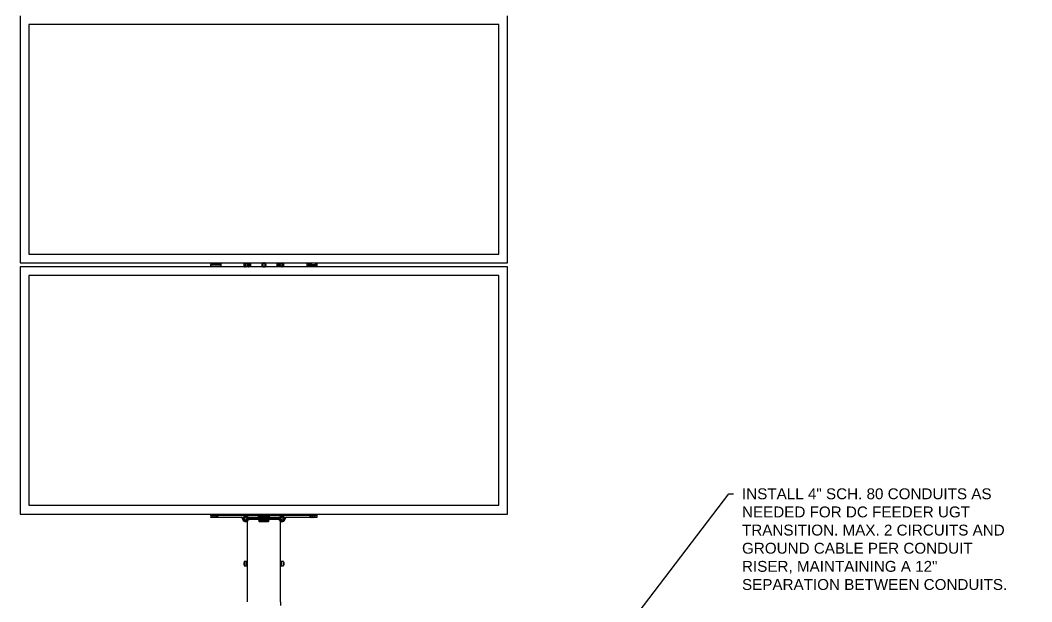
# Model space of a CAD drawing. Header units: inches. Extents: x -1851 to 6314, y -1304 to 4687.
# Drawn here: x -1370.6 to -1184.8, y 654.7 to 761.6 of the extents above; entities that cross this region are included whole.
import ezdxf
from ezdxf import colors
from ezdxf.entities.mleader import LeaderData, LeaderLine
from ezdxf.math import Vec2, Vec3

# ---------------------------------------------------------------- set-up
doc = ezdxf.new("R2010")
doc.units = ezdxf.units.IN
doc.header["$MEASUREMENT"] = 0
doc.layers.add('E-ARRY-TABL', color=9, linetype='Continuous')
doc.layers.add('G-ANNO-TEXT', color=1, linetype='Continuous')
doc.styles.add('NEI-A', font='arial.ttf')

msp = doc.modelspace()

# ---------------------------------------------------------------- linework, layer by layer
at = {"layer": 'E-ARRY-TABL'}
for p, q in [((-1370.63001, 762.40332), (-1370.63001, 716.99253)), ((-1281.09018, 716.99253), (-1281.09018, 762.40332)), ((-1369.02781, 760.80112), (-1369.02781, 718.59472)), ((-1282.69238, 760.80112), (-1369.02781, 760.80112)), ((-1282.69238, 718.59472), (-1282.69238, 760.80112)), ((-1369.02781, 718.59472), (-1282.69238, 718.59472)), ((-1370.63001, 716.99253), (-1281.09018, 716.99253)), ((-1370.63001, 716.26009), (-1370.63001, 670.8493)), ((-1281.09018, 716.26009), (-1370.63001, 716.26009)), ((-1335.58771, 716.9129), (-1335.00166, 716.99253)), ((-1335.00094, 716.26009), (-1335.58771, 716.33972)), ((-1329.39852, 716.98455), (-1329.38976, 716.99253)), ((-1329.02384, 716.99253), (-1328.89526, 716.91791)), ((-1328.88596, 716.99253), (-1328.85999, 716.97869)), ((-1328.73045, 716.26807), (-1328.73921, 716.26009)), ((-1322.98737, 716.98675), (-1322.98098, 716.99253)), ((-1322.83424, 716.26009), (-1322.86252, 716.27529)), ((-1322.69619, 716.25885), (-1322.82685, 716.33583)), ((-1322.32405, 716.26587), (-1322.33043, 716.26009)), ((-1316.13248, 716.33972), (-1316.71926, 716.26009)), ((-1316.71853, 716.99253), (-1316.13248, 716.9129)), ((-1281.09018, 670.8493), (-1281.09018, 716.26009)), ((-1369.02781, 714.6579), (-1369.02781, 672.4515)), ((-1282.69238, 714.6579), (-1369.02781, 714.6579)), ((-1282.69238, 672.4515), (-1282.69238, 714.6579)), ((-1369.02781, 672.4515), (-1282.69238, 672.4515)), ((-1370.63001, 670.8493), (-1281.09018, 670.8493)), ((-1335.58771, 670.64331), (-1335.58771, 670.8493)), ((-1335.58771, 670.64331), (-1328.20574, 670.64331)), ((-1335.58771, 670.55175), (-1335.58771, 670.64331)), ((-1335.58771, 670.55175), (-1335.58771, 670.27709)), ((-1335.58771, 670.55175), (-1335.15848, 670.55175)), ((-1335.58771, 670.27709), (-1335.15848, 670.27709)), ((-1335.58771, 670.23131), (-1335.58771, 670.27709)), ((-1335.12988, 670.23131), (-1335.58771, 670.23131)), ((-1335.15848, 670.27709), (-1335.15848, 670.55175)), ((-1335.15848, 670.55175), (-1334.87251, 670.55175)), ((-1335.15848, 670.27709), (-1334.87251, 670.27709)), ((-1334.90111, 670.23131), (-1335.12988, 670.23131)), ((-1334.53458, 670.23131), (-1334.90111, 670.23131)), ((-1334.87251, 670.55175), (-1334.87251, 670.27709)), ((-1334.87251, 670.55175), (-1334.50598, 670.55175)), ((-1334.87251, 670.27709), (-1334.50598, 670.27709)), ((-1334.363, 670.23131), (-1334.53458, 670.23131)), ((-1334.50598, 670.27709), (-1334.50598, 670.55175)), ((-1334.50598, 670.55175), (-1334.363, 670.55175)), ((-1334.50598, 670.27709), (-1334.363, 670.27709)), ((-1334.363, 670.55175), (-1334.363, 670.27709)), ((-1326.77173, 670.55175), (-1334.363, 670.55175)), ((-1334.363, 670.27709), (-1334.363, 670.23131)), ((-1334.363, 670.27709), (-1330.03654, 670.27709)), ((-1330.03654, 670.23131), (-1334.363, 670.23131)), ((-1332.13639, 670.8493), (-1328.20574, 670.64331)), ((-1330.03654, 670.27709), (-1330.03654, 670.23131)), ((-1329.71637, 669.96982), (-1329.76211, 669.96794)), ((-1328.90427, 670.8493), (-1328.90427, 670.67991)), ((-1328.90427, 669.51567), (-1328.90427, 662.17959)), ((-1328.7621, 669.72291), (-1328.72302, 669.69908)), ((-1328.73703, 670.28853), (-1326.90071, 670.28853)), ((-1328.73703, 670.14554), (-1328.73703, 670.28853)), ((-1328.73703, 669.75838), (-1328.73703, 669.83642)), ((-1328.73703, 669.75838), (-1328.70153, 669.72948)), ((-1328.6051, 670.18983), (-1328.6051, 669.86358)), ((-1328.51489, 669.87654), (-1326.65169, 669.87654)), ((-1326.62531, 669.83076), (-1328.4885, 669.83076)), ((-1328.46974, 670.1512), (-1326.65169, 670.1512)), ((-1328.20574, 670.64331), (-1326.46477, 670.55207)), ((-1326.90071, 670.28853), (-1326.77654, 670.27271)), ((-1326.90071, 670.28853), (-1326.90071, 670.15175)), ((-1324.94348, 670.27137), (-1326.77671, 670.27137)), ((-1326.77564, 669.69343), (-1326.77564, 669.56755)), ((-1324.94456, 669.69343), (-1326.77564, 669.69343)), ((-1326.77564, 669.56755), (-1324.94456, 669.56755)), ((-1326.65169, 670.1512), (-1326.65169, 669.87654)), ((-1326.65169, 670.1512), (-1325.0685, 670.1512)), ((-1326.65169, 669.87654), (-1325.0685, 669.87654)), ((-1325.08189, 669.43022), (-1326.63831, 669.43022)), ((-1325.09489, 669.83076), (-1326.62531, 669.83076)), ((-1326.45879, 670.55175), (-1325.2614, 670.55175)), ((-1325.25542, 670.55207), (-1323.51445, 670.64331)), ((-1323.23169, 669.83076), (-1325.09489, 669.83076)), ((-1325.0685, 670.1512), (-1325.0685, 669.87654)), ((-1325.0685, 670.1512), (-1323.25046, 670.1512)), ((-1325.0685, 669.87654), (-1323.20531, 669.87654)), ((-1317.3572, 670.55175), (-1324.94846, 670.55175)), ((-1324.94456, 669.56755), (-1324.94456, 669.69343)), ((-1324.94365, 670.27271), (-1324.81949, 670.28853)), ((-1324.81949, 670.28853), (-1322.98316, 670.28853)), ((-1324.81949, 670.15175), (-1324.81949, 670.28853)), ((-1323.51445, 670.64331), (-1319.5838, 670.8493)), ((-1323.51445, 670.64331), (-1316.13248, 670.64331)), ((-1323.1151, 669.86358), (-1323.1151, 670.18983)), ((-1322.98316, 669.75838), (-1323.01867, 669.72948)), ((-1322.95809, 669.72291), (-1322.99718, 669.69908)), ((-1322.98316, 670.28853), (-1322.98316, 670.14554)), ((-1322.98316, 669.83642), (-1322.98316, 669.75838)), ((-1322.85951, 669.80341), (-1322.85863, 669.84546)), ((-1322.83647, 669.78946), (-1322.85951, 669.80341)), ((-1322.85195, 670.1657), (-1322.85139, 670.19263)), ((-1322.85139, 670.19263), (-1322.81593, 670.21213)), ((-1322.81593, 670.67991), (-1322.81593, 670.8493)), ((-1322.81593, 662.17959), (-1322.81593, 669.51567)), ((-1322.5265, 669.60176), (-1322.56248, 669.62355)), ((-1322.55348, 670.35644), (-1322.51025, 670.3802)), ((-1322.48327, 669.62553), (-1322.5265, 669.60176)), ((-1322.51025, 670.3802), (-1322.47427, 670.35842)), ((-1322.18536, 669.78934), (-1322.22222, 669.76907)), ((-1322.20028, 670.19251), (-1322.17724, 670.17856)), ((-1322.1848, 669.81627), (-1322.18536, 669.78934)), ((-1322.17724, 670.17856), (-1322.17812, 670.1365)), ((-1322.00382, 669.96982), (-1321.95808, 669.96794)), ((-1321.68365, 670.27709), (-1317.3572, 670.27709)), ((-1321.68365, 670.27709), (-1321.68365, 670.23131)), ((-1317.3572, 670.23131), (-1321.68365, 670.23131)), ((-1317.3572, 670.27709), (-1317.3572, 670.55175)), ((-1317.3572, 670.55175), (-1317.21421, 670.55175)), ((-1317.3572, 670.27709), (-1317.21421, 670.27709)), ((-1317.3572, 670.27709), (-1317.3572, 670.23131)), ((-1317.18562, 670.23131), (-1317.3572, 670.23131)), ((-1317.21421, 670.55175), (-1317.21421, 670.27709)), ((-1317.21421, 670.55175), (-1316.84768, 670.55175)), ((-1317.21421, 670.27709), (-1316.84768, 670.27709)), ((-1316.81908, 670.23131), (-1317.18562, 670.23131)), ((-1316.84768, 670.27709), (-1316.84768, 670.55175)), ((-1316.84768, 670.55175), (-1316.56171, 670.55175)), ((-1316.84768, 670.27709), (-1316.56171, 670.27709)), ((-1316.59031, 670.23131), (-1316.81908, 670.23131)), ((-1316.13248, 670.23131), (-1316.59031, 670.23131)), ((-1316.56171, 670.55175), (-1316.56171, 670.27709)), ((-1316.56171, 670.55175), (-1316.13248, 670.55175)), ((-1316.56171, 670.27709), (-1316.13248, 670.27709)), ((-1316.13248, 670.64331), (-1316.13248, 670.8493)), ((-1316.13248, 670.64331), (-1316.13248, 670.55175)), ((-1316.13248, 670.55175), (-1316.13248, 670.27709)), ((-1316.13248, 670.27709), (-1316.13248, 670.23131)), ((-1329.45657, 661.9475), (-1329.56689, 661.9475)), ((-1329.56689, 661.9475), (-1329.56689, 661.66)), ((-1329.45657, 662.11072), (-1329.45657, 662.09041)), ((-1329.45657, 662.09041), (-1329.45657, 661.34941)), ((-1329.09324, 662.12888), (-1329.4384, 662.12888)), ((-1329.4384, 662.12888), (-1329.4384, 662.10761)), ((-1329.4384, 662.10761), (-1329.4384, 661.33125)), ((-1328.92629, 662.19459), (-1329.09324, 662.12888)), ((-1329.09324, 662.12888), (-1329.09324, 662.10761)), ((-1329.09324, 662.10761), (-1329.09324, 661.33125)), ((-1328.92629, 662.19459), (-1328.92629, 662.16981)), ((-1328.92629, 662.16981), (-1328.92629, 661.26554)), ((-1328.90427, 662.17959), (-1328.90427, 662.15561)), ((-1328.90427, 662.15561), (-1328.90427, 661.28054)), ((-1322.81593, 661.39246), (-1322.81593, 662.17959)), ((-1322.62695, 662.12888), (-1322.7939, 662.19459)), ((-1322.7939, 661.3812), (-1322.7939, 662.19459)), ((-1322.28179, 662.12888), (-1322.62695, 662.12888)), ((-1322.62695, 661.43054), (-1322.62695, 662.12888)), ((-1322.28179, 661.43054), (-1322.28179, 662.12888)), ((-1322.26363, 661.44419), (-1322.26363, 662.11072)), ((-1322.1533, 661.9475), (-1322.26363, 661.9475)), ((-1322.1533, 661.87363), (-1322.1533, 661.9475)), ((-1322.1533, 661.51263), (-1322.1533, 661.87363)), ((-1329.56689, 661.66), (-1329.56689, 661.51263)), ((-1329.56689, 661.51263), (-1329.45657, 661.51263)), ((-1329.4384, 661.33125), (-1329.09324, 661.33125)), ((-1329.09324, 661.33125), (-1328.92629, 661.26554)), ((-1328.90427, 661.28054), (-1328.90427, 654.72389)), ((-1322.81593, 661.28054), (-1322.81593, 661.39246)), ((-1322.81593, 654.72389), (-1322.81593, 661.28054)), ((-1322.7939, 661.26554), (-1322.7939, 661.3812)), ((-1322.7939, 661.26554), (-1322.62695, 661.33125)), ((-1322.62695, 661.33125), (-1322.62695, 661.43054)), ((-1322.62695, 661.33125), (-1322.28179, 661.33125)), ((-1322.28179, 661.33125), (-1322.28179, 661.43054)), ((-1322.26363, 661.51263), (-1322.1533, 661.51263)), ((-1322.26363, 661.34941), (-1322.26363, 661.44419))]:
    msp.add_line(p, q, dxfattribs=at)
for points in [[(-1335.15848, 670.27709), (-1335.15793, 670.26816), (-1335.1563, 670.25957), (-1335.15366, 670.25166), (-1335.15011, 670.24472), (-1335.14577, 670.23903), (-1335.14083, 670.2348), (-1335.13546, 670.23219), (-1335.12988, 670.23131)], [(-1334.87251, 670.27709), (-1334.87306, 670.26816), (-1334.87469, 670.25957), (-1334.87733, 670.25166), (-1334.88089, 670.24472), (-1334.88522, 670.23903), (-1334.89017, 670.2348), (-1334.89553, 670.23219), (-1334.90111, 670.23131)], [(-1334.50598, 670.27709), (-1334.50653, 670.26816), (-1334.50816, 670.25957), (-1334.5108, 670.25166), (-1334.51436, 670.24472), (-1334.51869, 670.23903), (-1334.52363, 670.2348), (-1334.529, 670.23219), (-1334.53458, 670.23131)], [(-1328.6051, 669.86358), (-1328.6026, 669.85401), (-1328.59899, 669.84488), (-1328.59443, 669.83663), (-1328.58914, 669.82965), (-1328.58336, 669.82424), (-1328.57736, 669.82068), (-1328.57142, 669.81913), (-1328.56582, 669.81966)], [(-1328.51489, 669.87654), (-1328.51438, 669.86761), (-1328.51288, 669.85902), (-1328.51044, 669.85111), (-1328.50716, 669.84417), (-1328.50316, 669.83848), (-1328.4986, 669.83425), (-1328.49365, 669.83164), (-1328.4885, 669.83076)], [(-1326.65169, 669.87654), (-1326.65119, 669.86761), (-1326.64968, 669.85902), (-1326.64725, 669.85111), (-1326.64396, 669.84417), (-1326.63997, 669.83848), (-1326.6354, 669.83425), (-1326.63045, 669.83164), (-1326.62531, 669.83076)], [(-1325.0685, 669.87654), (-1325.06901, 669.86761), (-1325.07051, 669.85902), (-1325.07295, 669.85111), (-1325.07623, 669.84417), (-1325.08023, 669.83848), (-1325.08479, 669.83425), (-1325.08974, 669.83164), (-1325.09489, 669.83076)], [(-1323.20531, 669.87654), (-1323.20581, 669.86761), (-1323.20731, 669.85902), (-1323.20975, 669.85111), (-1323.21303, 669.84417), (-1323.21703, 669.83848), (-1323.22159, 669.83425), (-1323.22654, 669.83164), (-1323.23169, 669.83076)], [(-1323.1151, 669.86358), (-1323.11759, 669.85401), (-1323.1212, 669.84488), (-1323.12576, 669.83663), (-1323.13105, 669.82965), (-1323.13684, 669.82424), (-1323.14284, 669.82068), (-1323.14877, 669.81913), (-1323.15437, 669.81966)], [(-1317.21421, 670.27709), (-1317.21366, 670.26816), (-1317.21204, 670.25957), (-1317.20939, 670.25166), (-1317.20584, 670.24472), (-1317.2015, 670.23903), (-1317.19656, 670.2348), (-1317.1912, 670.23219), (-1317.18562, 670.23131)], [(-1316.84768, 670.27709), (-1316.84713, 670.26816), (-1316.8455, 670.25957), (-1316.84286, 670.25166), (-1316.8393, 670.24472), (-1316.83497, 670.23903), (-1316.83003, 670.2348), (-1316.82466, 670.23219), (-1316.81908, 670.23131)], [(-1316.56171, 670.27709), (-1316.56226, 670.26816), (-1316.56389, 670.25957), (-1316.56653, 670.25166), (-1316.57009, 670.24472), (-1316.57442, 670.23903), (-1316.57936, 670.2348), (-1316.58473, 670.23219), (-1316.59031, 670.23131)]]:
    msp.add_lwpolyline(points, dxfattribs=at)
for centre, radius in [((-1329.06449, 716.62631), 0.24051), ((-1329.06449, 716.62631), 0.22889), ((-1322.65571, 716.62631), 0.24051), ((-1322.65571, 716.62631), 0.22889), ((-1329.20182, 669.99098), 0.22889), ((-1322.51837, 669.99098), 0.22889)]:
    msp.add_circle(centre, radius, dxfattribs=at)
for centre, radius, start, end in [((-1329.06449, 716.62631), 0.48981, 177.9975613, 189.2475613), ((-1329.06449, 716.62631), 0.48981, 166.7475613, 177.9975613), ((-1329.06449, 716.62631), 0.48981, 189.2475613, 200.4975613), ((-1329.06449, 716.62631), 0.48981, 155.4975613, 166.7475613), ((-1329.06449, 716.62631), 0.48981, 200.4975613, 211.7475613), ((-1329.06449, 716.62631), 0.48981, 144.2475613, 155.4975613), ((-1329.06449, 716.62631), 0.48981, 211.7475613, 222.9975613), ((-1329.06449, 716.62631), 0.40742, 115.9892336, 244.0107664), ((-1329.06449, 716.62631), 0.48981, 132.9975613, 144.2475613), ((-1329.06449, 716.62631), 0.48981, 222.9975613, 228.3883908), ((-1329.06449, 716.62631), 0.33715, 119.8725613, 179.8725613), ((-1329.06449, 716.62631), 0.33715, 179.8725613, 239.8725613), ((-1329.06449, 716.62631), 0.33715, 239.8725613, 299.8725613), ((-1329.06449, 716.62631), 0.33715, 59.8725613, 119.8725613), ((-1329.06449, 716.62631), 0.33715, 299.8725613, 359.8725613), ((-1329.06449, 716.62631), 0.33715, 359.8725613, 59.8725613), ((-1329.06449, 716.62631), 0.40742, 295.9892336, 59.8725613), ((-1329.06449, 716.62631), 0.48981, 42.9975613, 48.3883908), ((-1329.06449, 716.62631), 0.48981, 312.9975613, 324.2475613), ((-1329.06449, 716.62631), 0.48981, 31.7475613, 42.9975613), ((-1329.06449, 716.62631), 0.48981, 324.2475613, 335.4975613), ((-1329.06449, 716.62631), 0.48981, 20.4975613, 31.7475613), ((-1329.06449, 716.62631), 0.48981, 335.4975613, 346.7475613), ((-1329.06449, 716.62631), 0.48981, 9.2475613, 20.4975613), ((-1329.06449, 716.62631), 0.48981, 346.7475613, 357.9975613), ((-1329.06449, 716.62631), 0.48981, 357.9975613, 9.2475613), ((-1322.65571, 716.62631), 0.48981, 177.6184959, 188.8684959), ((-1322.65571, 716.62631), 0.48981, 166.3684959, 177.6184959), ((-1322.65571, 716.62631), 0.48981, 188.8684959, 200.1184959), ((-1322.65571, 716.62631), 0.48981, 155.1184959, 166.3684959), ((-1322.65571, 716.62631), 0.48981, 200.1184959, 211.3684959), ((-1322.65571, 716.62631), 0.48981, 143.8684959, 155.1184959), ((-1322.65571, 716.62631), 0.48981, 211.3684959, 222.6184959), ((-1322.65571, 716.62631), 0.40742, 115.9892336, 239.4934959), ((-1322.65571, 716.62631), 0.48981, 132.6184959, 143.8684959), ((-1322.65571, 716.62631), 0.48981, 222.6184959, 228.3883908), ((-1322.65571, 716.62631), 0.33715, 179.4934959, 239.4934959), ((-1322.65571, 716.62631), 0.33715, 119.4934959, 179.4934959), ((-1322.65571, 716.62631), 0.33715, 239.4934959, 299.4934959), ((-1322.65571, 716.62631), 0.33715, 59.4934959, 119.4934959), ((-1322.65571, 716.62631), 0.33715, 299.4934959, 359.4934959), ((-1322.65571, 716.62631), 0.33715, 359.4934959, 59.4934959), ((-1322.65571, 716.62631), 0.40742, 295.9892336, 64.0107664), ((-1322.65571, 716.62631), 0.48981, 42.6184959, 48.3883908), ((-1322.65571, 716.62631), 0.48981, 312.6184959, 323.8684959), ((-1322.65571, 716.62631), 0.48981, 31.3684959, 42.6184959), ((-1322.65571, 716.62631), 0.48981, 323.8684959, 335.1184959), ((-1322.65571, 716.62631), 0.48981, 20.1184959, 31.3684959), ((-1322.65571, 716.62631), 0.48981, 335.1184959, 346.3684959), ((-1322.65571, 716.62631), 0.48981, 8.8684959, 20.1184959), ((-1322.65571, 716.62631), 0.48981, 346.3684959, 357.6184959), ((-1322.65571, 716.62631), 0.48981, 357.6184959, 8.8684959), ((-1330.03654, 669.95665), 0.32044, 2.3552844, 90), ((-1330.03654, 669.95665), 0.27466, 2.3552844, 90), ((-1329.20182, 669.99098), 0.56077, 182.3552844, 328.6309862), ((-1329.20182, 669.99098), 0.51499, 182.3552844, 328.6309862), ((-1329.20182, 669.99098), 0.48981, 174.375, 185.625), ((-1329.20182, 669.99098), 0.48981, 163.125, 174.375), ((-1329.20182, 669.99098), 0.48981, 185.625, 196.875), ((-1329.20182, 669.99098), 0.48981, 151.875, 163.125), ((-1329.20182, 669.99098), 0.48981, 196.875, 208.125), ((-1329.20182, 669.99098), 0.48981, 140.625, 151.875), ((-1329.20182, 669.99098), 0.48981, 208.125, 219.375), ((-1329.20182, 669.99098), 0.40742, 127.1519395, 176.1897251), ((-1329.20182, 669.99098), 0.40742, 187.6164292, 234.814168), ((-1329.20182, 669.99098), 0.48981, 129.375, 140.625), ((-1329.20182, 669.99098), 0.48981, 219.375, 230.625), ((-1329.20182, 669.99098), 0.36622, 151.2557501, 211.2557501), ((-1329.20182, 669.99098), 0.36622, 91.2557501, 151.2557501), ((-1329.20182, 669.99098), 0.36622, 211.2557501, 271.2557501), ((-1329.20182, 669.99098), 0.48981, 118.125, 129.375), ((-1329.20182, 669.99098), 0.48981, 230.625, 241.875), ((-1329.20182, 669.99098), 0.48981, 106.875, 118.125), ((-1329.20182, 669.99098), 0.48981, 241.875, 253.125), ((-1329.20182, 669.99098), 0.40742, 65.3568824, 115.655907), ((-1329.20182, 669.99098), 0.40742, 245.7900849, 270), ((-1329.20182, 669.99098), 0.48981, 95.625, 106.875), ((-1329.20182, 669.99098), 0.48981, 253.125, 264.375), ((-1329.20182, 669.99098), 0.48981, 84.375, 95.625), ((-1329.20182, 669.99098), 0.48981, 264.375, 275.625), ((-1329.20182, 669.99098), 0.36622, 31.2557501, 91.2557501), ((-1329.20182, 669.99098), 0.40742, 270, 295.2743897), ((-1329.20182, 669.99098), 0.36622, 271.2557501, 331.2557501), ((-1329.20182, 669.99098), 0.48981, 73.125, 84.375), ((-1329.20182, 669.99098), 0.48981, 275.625, 286.875), ((-1329.20182, 669.99098), 0.48981, 61.875, 73.125), ((-1329.20182, 669.99098), 0.48981, 286.875, 298.125), ((-1329.20182, 669.99098), 0.48981, 50.625, 61.875), ((-1329.20182, 669.99098), 0.48981, 298.125, 309.375), ((-1329.20182, 669.99098), 0.40742, 7.7350284, 54.7859231), ((-1329.20182, 669.99098), 0.40742, 306.7516669, 357.1400168), ((-1329.20182, 669.99098), 0.48981, 39.375, 50.625), ((-1329.20182, 669.99098), 0.48981, 309.375, 320.625), ((-1329.20182, 669.99098), 0.36622, 331.2557501, 31.2557501), ((-1329.20182, 669.99098), 0.48981, 28.125, 39.375), ((-1329.20182, 669.99098), 0.48981, 320.625, 331.875), ((-1329.20182, 669.99098), 0.48981, 16.875, 28.125), ((-1329.20182, 669.99098), 0.48981, 331.875, 343.125), ((-1328.4885, 669.5561), 0.32044, 140.8584072, 148.6309862), ((-1329.20182, 669.99098), 0.48981, 5.625, 16.875), ((-1329.20182, 669.99098), 0.48981, 343.125, 354.375), ((-1328.4885, 669.5561), 0.27466, 140.8584072, 148.6309862), ((-1329.20182, 669.99098), 0.48981, 354.375, 5.625), ((-1328.51489, 669.5561), 0.32044, 90, 106.3508721), ((-1328.4885, 669.5561), 0.27466, 90, 106.3508721), ((-1326.91297, 670.28853), 0.13733, 270, 352.8192442), ((-1326.91297, 669.69343), 0.13733, 0, 90), ((-1326.45879, 670.23131), 0.32044, 90, 172.8192442), ((-1326.63831, 669.56755), 0.13733, 180, 270), ((-1325.2614, 670.23131), 0.32044, 7.1807558, 90), ((-1325.08189, 669.56755), 0.13733, 270, 0), ((-1324.80723, 669.69343), 0.13733, 90, 180), ((-1324.80723, 670.28853), 0.13733, 187.1807558, 270), ((-1323.23169, 669.5561), 0.27466, 73.6491279, 90), ((-1323.20531, 669.5561), 0.32044, 73.6491279, 90), ((-1323.23169, 669.5561), 0.27466, 31.3690138, 39.1415928), ((-1322.51837, 669.99098), 0.48981, 176.9295675, 188.1795675), ((-1322.51837, 669.99098), 0.48981, 165.6795675, 176.9295675), ((-1322.51837, 669.99098), 0.48981, 188.1795675, 199.4295675), ((-1322.51837, 669.99098), 0.56077, 211.3690138, 357.6447156), ((-1322.51837, 669.99098), 0.48981, 154.4295675, 165.6795675), ((-1323.23169, 669.5561), 0.32044, 31.3690138, 39.1415928), ((-1322.51837, 669.99098), 0.48981, 199.4295675, 210.6795675), ((-1322.51837, 669.99098), 0.48981, 143.1795675, 154.4295675), ((-1322.51837, 669.99098), 0.51499, 211.3690138, 357.6447156), ((-1322.51837, 669.99098), 0.48981, 210.6795675, 221.9295675), ((-1322.51837, 669.99098), 0.40742, 125.7599509, 175.7674923), ((-1322.51837, 669.99098), 0.40742, 187.2707127, 236.5342183), ((-1322.51837, 669.99098), 0.48981, 131.9295675, 143.1795675), ((-1322.51837, 669.99098), 0.36622, 151.4314304, 211.4314304), ((-1322.51837, 669.99098), 0.48981, 221.9295675, 233.1795675), ((-1322.51837, 669.99098), 0.48981, 120.6795675, 131.9295675), ((-1322.51837, 669.99098), 0.36622, 91.4314304, 151.4314304), ((-1322.51837, 669.99098), 0.36622, 211.4314304, 271.4314304), ((-1322.51837, 669.99098), 0.48981, 233.1795675, 244.4295675), ((-1322.51837, 669.99098), 0.48981, 109.4295675, 120.6795675), ((-1322.51837, 669.99098), 0.48981, 244.4295675, 255.6795675), ((-1322.51837, 669.99098), 0.40742, 67.9109617, 114.9737153), ((-1322.51837, 669.99098), 0.48981, 98.1795675, 109.4295675), ((-1322.51837, 669.99098), 0.40742, 247.037025, 295.183735), ((-1322.51837, 669.99098), 0.48981, 255.6795675, 266.9295675), ((-1322.51837, 669.99098), 0.48981, 86.9295675, 98.1795675), ((-1322.51837, 669.99098), 0.48981, 266.9295675, 278.1795675), ((-1322.51837, 669.99098), 0.36622, 31.4314304, 91.4314304), ((-1322.51837, 669.99098), 0.36622, 271.4314304, 331.4314304), ((-1322.51837, 669.99098), 0.48981, 75.6795675, 86.9295675), ((-1322.51837, 669.99098), 0.48981, 278.1795675, 289.4295675), ((-1322.51837, 669.99098), 0.48981, 64.4295675, 75.6795675), ((-1322.51837, 669.99098), 0.48981, 289.4295675, 300.6795675), ((-1322.51837, 669.99098), 0.48981, 53.1795675, 64.4295675), ((-1322.51837, 669.99098), 0.40742, 6.8590646, 57.2284647), ((-1322.51837, 669.99098), 0.40742, 306.8738017, 355.3985356), ((-1322.51837, 669.99098), 0.48981, 300.6795675, 311.9295675), ((-1322.51837, 669.99098), 0.48981, 41.9295675, 53.1795675), ((-1322.51837, 669.99098), 0.36622, 331.4314304, 31.4314304), ((-1322.51837, 669.99098), 0.48981, 311.9295675, 323.1795675), ((-1322.51837, 669.99098), 0.48981, 30.6795675, 41.9295675), ((-1322.51837, 669.99098), 0.48981, 323.1795675, 334.4295675), ((-1322.51837, 669.99098), 0.48981, 19.4295675, 30.6795675), ((-1322.51837, 669.99098), 0.48981, 334.4295675, 345.6795675), ((-1322.51837, 669.99098), 0.48981, 8.1795675, 19.4295675), ((-1322.51837, 669.99098), 0.48981, 345.6795675, 356.9295675), ((-1322.51837, 669.99098), 0.48981, 356.9295675, 8.1795675), ((-1321.68365, 669.95665), 0.32044, 90, 177.6447156), ((-1321.68365, 669.95665), 0.27466, 90, 177.6447156), ((-1329.4384, 662.11072), 0.01817, 90, 180), ((-1328.92039, 662.17959), 0.01612, 0, 111.4825928), ((-1322.79981, 662.17959), 0.01612, 68.5174072, 180), ((-1322.28179, 662.11072), 0.01817, 360, 90), ((-1329.4384, 661.34941), 0.01817, 180, 270), ((-1328.92039, 661.28054), 0.01612, 248.5174072, 0), ((-1322.79981, 661.28054), 0.01612, 180, 291.4825928), ((-1322.28179, 661.34941), 0.01817, 270, 360)]:
    msp.add_arc(centre, radius, start, end, dxfattribs=at)
for centre, start_param, end_param in [((-1328.46974, 670.28853), 3.943604022, 4.71238898), ((-1323.25046, 670.28853), 4.71238898, 5.481173938)]:
    msp.add_ellipse(centre, major_axis=(0.19469, 0), ratio=0.705389765, start_param=start_param, end_param=end_param, dxfattribs=at)
for points, knots in [([(-1335.58771, 716.99253), (-1335.58771, 716.98405), (-1335.58771, 716.94238), (-1335.58771, 716.92597), (-1335.58771, 716.9129)], [0, 0, 0, 0, 0.203251759, 1, 1, 1, 1]), ([(-1335.58771, 716.9129), (-1335.58771, 716.89797), (-1335.58771, 716.8698), (-1335.58771, 716.83782), (-1335.58771, 716.81158), (-1335.58771, 716.76813), (-1335.58771, 716.72922), (-1335.58771, 716.70689), (-1335.58771, 716.70454)], [0, 0, 0, 0, 0.336781761, 0.635414469, 0.762435252, 0.874639399, 0.986817621, 1, 1, 1, 1]), ([(-1333.74976, 716.80184), (-1334.05585, 716.78147), (-1334.66796, 716.74072), (-1335.28115, 716.7166), (-1335.58771, 716.70454)], [0, 0, 0, 0, 0.500050032, 1, 1, 1, 1]), ([(-1335.58771, 716.59651), (-1335.58771, 716.59973), (-1335.58771, 716.60428), (-1335.58771, 716.61151), (-1335.58771, 716.61598), (-1335.58771, 716.6196), (-1335.58771, 716.62105), (-1335.58771, 716.62394), (-1335.58771, 716.62871), (-1335.58771, 716.63536), (-1335.58771, 716.64393), (-1335.58771, 716.6575), (-1335.58771, 716.67802), (-1335.58771, 716.69484), (-1335.58771, 716.70454)], [0, 0, 0, 0, 0.088792677, 0.125266565, 0.198196576, 0.211434953, 0.224673296, 0.237911626, 0.290864967, 0.355531486, 0.42020743, 0.526263413, 0.726625991, 1, 1, 1, 1]), ([(-1333.74998, 716.54787), (-1334.05615, 716.55861), (-1334.66843, 716.58008), (-1335.2813, 716.59103), (-1335.58771, 716.59651)], [0, 0, 0, 0, 0.500036901, 1, 1, 1, 1]), ([(-1335.58771, 716.33972), (-1335.58771, 716.34477), (-1335.58771, 716.37427), (-1335.58771, 716.40077), (-1335.58771, 716.44646), (-1335.58771, 716.48839), (-1335.58771, 716.53961), (-1335.58771, 716.57737), (-1335.58771, 716.59651)], [0, 0, 0, 0, 0.104408076, 0.610092505, 0.713229006, 0.816381409, 0.906958044, 1, 1, 1, 1]), ([(-1335.58771, 716.33972), (-1335.58771, 716.326), (-1335.58771, 716.30946), (-1335.58771, 716.26729), (-1335.58771, 716.26009)], [0, 0, 0, 0, 0.829245833, 1, 1, 1, 1]), ([(-1333.74998, 716.54787), (-1333.74987, 716.51933), (-1333.74964, 716.45793), (-1333.74994, 716.37208), (-1333.75069, 716.30163), (-1333.75153, 716.27252), (-1333.75189, 716.26009)], [0, 0, 0, 0, 0.237682332, 0.511297981, 0.791460281, 1, 1, 1, 1]), ([(-1333.75188, 716.99253), (-1333.75153, 716.98003), (-1333.75074, 716.95174), (-1333.74997, 716.88649), (-1333.74983, 716.82994), (-1333.74976, 716.80184)], [0, 0, 0, 0, 0.284877006, 0.644722971, 1, 1, 1, 1]), ([(-1333.74976, 716.80184), (-1333.74984, 716.76253), (-1333.74994, 716.71553), (-1333.75022, 716.66015), (-1333.75027, 716.63524), (-1333.75028, 716.61417), (-1333.75022, 716.5989), (-1333.75021, 716.58793), (-1333.75013, 716.57192), (-1333.75004, 716.55696), (-1333.74998, 716.54787)], [0, 0, 0, 0, 0.473900563, 0.566584192, 0.646097342, 0.765289978, 0.812851893, 0.824688911, 0.893504587, 1, 1, 1, 1]), ([(-1329.40207, 716.43241), (-1329.402, 716.46402), (-1329.40185, 716.52782), (-1329.40171, 716.59378), (-1329.40163, 716.62706)], [0, 0, 0, 0, 0.495457963, 1, 1, 1, 1]), ([(-1329.23371, 716.33471), (-1329.27787, 716.36033), (-1329.33487, 716.39341), (-1329.38971, 716.42524), (-1329.40207, 716.43241)], [0, 0, 0, 0, 0.774619327, 1, 1, 1, 1]), ([(-1329.40163, 716.62706), (-1329.40162, 716.63168), (-1329.40148, 716.69741), (-1329.40133, 716.76182), (-1329.4012, 716.82171)], [0, 0, 0, 0, 0.070220322, 1, 1, 1, 1]), ([(-1329.4012, 716.82171), (-1329.37379, 716.83746), (-1329.31846, 716.86924), (-1329.26127, 716.90209), (-1329.23241, 716.91866)], [0, 0, 0, 0, 0.495457963, 1, 1, 1, 1]), ([(-1329.10514, 716.26009), (-1329.134, 716.27684), (-1329.17637, 716.30143), (-1329.21985, 716.32666), (-1329.23371, 716.33471)], [0, 0, 0, 0, 0.681174188, 1, 1, 1, 1]), ([(-1329.23241, 716.91866), (-1329.22841, 716.92096), (-1329.18499, 716.9459), (-1329.14244, 716.97034), (-1329.10382, 716.99253)], [0, 0, 0, 0, 0.09219659, 1, 1, 1, 1]), ([(-1328.89656, 716.33396), (-1328.90057, 716.33166), (-1328.94398, 716.30672), (-1328.98653, 716.28228), (-1329.02516, 716.26009)], [0, 0, 0, 0, 0.09219659, 1, 1, 1, 1]), ([(-1328.72777, 716.43091), (-1328.75519, 716.41516), (-1328.81051, 716.38338), (-1328.86771, 716.35053), (-1328.89656, 716.33396)], [0, 0, 0, 0, 0.495457963, 1, 1, 1, 1]), ([(-1328.89526, 716.91791), (-1328.88141, 716.90987), (-1328.82444, 716.87681), (-1328.76892, 716.84459), (-1328.72691, 716.82021)], [0, 0, 0, 0, 0.243165711, 1, 1, 1, 1]), ([(-1328.72734, 716.62556), (-1328.72735, 716.62094), (-1328.7275, 716.55521), (-1328.72764, 716.4908), (-1328.72777, 716.43091)], [0, 0, 0, 0, 0.070220322, 1, 1, 1, 1]), ([(-1328.72691, 716.82021), (-1328.72698, 716.7886), (-1328.72712, 716.72479), (-1328.72727, 716.65884), (-1328.72734, 716.62556)], [0, 0, 0, 0, 0.495457963, 1, 1, 1, 1]), ([(-1328.49704, 716.99253), (-1328.49683, 716.96397), (-1328.49497, 716.71984), (-1328.4963, 716.47569), (-1328.49748, 716.26009)], [0, 0, 0, 0, 0.116959652, 1, 1, 1, 1]), ([(-1328.26877, 716.26009), (-1328.26796, 716.47616), (-1328.26704, 716.72031), (-1328.26851, 716.96444), (-1328.26868, 716.99253)], [0, 0, 0, 0, 0.88496735, 1, 1, 1, 1]), ([(-1325.93122, 716.99253), (-1325.95079, 716.99028), (-1326.01386, 716.98306), (-1326.10891, 716.92768), (-1326.20022, 716.83432), (-1326.25323, 716.71438), (-1326.26156, 716.58506), (-1326.22461, 716.46057), (-1326.14679, 716.35634), (-1326.047, 716.28383), (-1325.97101, 716.26727), (-1325.93808, 716.26009)], [0, 0, 0, 0, 0.055467135, 0.178740105, 0.301068238, 0.422074784, 0.541486052, 0.660550552, 0.781493861, 0.905315943, 1, 1, 1, 1]), ([(-1325.62837, 716.67854), (-1325.62502, 716.65208), (-1325.61934, 716.60728), (-1325.63673, 716.53696), (-1325.67217, 716.47363), (-1325.733, 716.42037), (-1325.8078, 716.38999), (-1325.88886, 716.38593), (-1325.96685, 716.40902), (-1326.03253, 716.45646), (-1326.07876, 716.5226), (-1326.10075, 716.60044), (-1326.09585, 716.68143), (-1326.07473, 716.73149), (-1326.04616, 716.77634), (-1326.00991, 716.81642), (-1325.93911, 716.85505), (-1325.85923, 716.86838), (-1325.77899, 716.85447), (-1325.70856, 716.81474), (-1325.65351, 716.75458), (-1325.63674, 716.70384), (-1325.62837, 716.67854)], [0, 0, 0, 0, 0.05318276, 0.090051856, 0.143930989, 0.197508132, 0.250693831, 0.303997406, 0.357752004, 0.411588514, 0.465007081, 0.518157859, 0.571608056, 0.625348022, 0.625461196, 0.679189914, 0.732471661, 0.785668797, 0.839276455, 0.893156273, 0.946740624, 1, 1, 1, 1]), ([(-1325.46641, 716.58359), (-1325.46572, 716.62599), (-1325.46434, 716.71109), (-1325.5184, 716.83097), (-1325.60776, 716.92527), (-1325.70401, 716.9823), (-1325.76883, 716.99003), (-1325.78971, 716.99253)], [0, 0, 0, 0, 0.218328363, 0.43818827, 0.662256444, 0.89122321, 1, 1, 1, 1]), ([(-1325.76795, 716.26009), (-1325.72811, 716.27248), (-1325.64654, 716.29786), (-1325.54799, 716.38337), (-1325.4857, 716.48364), (-1325.47196, 716.55481), (-1325.46641, 716.58359)], [0, 0, 0, 0, 0.263744587, 0.540159175, 0.814036973, 1, 1, 1, 1]), ([(-1323.45156, 716.99253), (-1323.45224, 716.77321), (-1323.45299, 716.52906), (-1323.45172, 716.28493), (-1323.45159, 716.26009)], [0, 0, 0, 0, 0.898277382, 1, 1, 1, 1]), ([(-1323.22317, 716.26009), (-1323.22336, 716.28543), (-1323.22524, 716.52956), (-1323.2239, 716.77371), (-1323.2227, 716.99253)], [0, 0, 0, 0, 0.10376783, 1, 1, 1, 1]), ([(-1322.99456, 716.43465), (-1322.99428, 716.46626), (-1322.99372, 716.53006), (-1322.99313, 716.59601), (-1322.99284, 716.62929)], [0, 0, 0, 0, 0.495457963, 1, 1, 1, 1]), ([(-1322.82685, 716.33583), (-1322.84065, 716.34396), (-1322.89741, 716.3774), (-1322.95271, 716.40999), (-1322.99456, 716.43465)], [0, 0, 0, 0, 0.243165711, 1, 1, 1, 1]), ([(-1322.99284, 716.62929), (-1322.9928, 716.63391), (-1322.99222, 716.69963), (-1322.99165, 716.76405), (-1322.99112, 716.82393)], [0, 0, 0, 0, 0.070220322, 1, 1, 1, 1]), ([(-1322.99112, 716.82393), (-1322.9636, 716.8395), (-1322.90807, 716.87091), (-1322.85066, 716.90338), (-1322.82169, 716.91977)], [0, 0, 0, 0, 0.495457963, 1, 1, 1, 1]), ([(-1322.82169, 716.91977), (-1322.81767, 716.92204), (-1322.77424, 716.94661), (-1322.73168, 716.97068), (-1322.69306, 716.99253)], [0, 0, 0, 0, 0.092516545, 1, 1, 1, 1]), ([(-1322.48972, 716.33285), (-1322.49374, 716.33058), (-1322.53717, 716.30601), (-1322.57973, 716.28194), (-1322.61835, 716.26009)], [0, 0, 0, 0, 0.092516545, 1, 1, 1, 1]), ([(-1322.6131, 716.99253), (-1322.5842, 716.9755), (-1322.54184, 716.95054), (-1322.49837, 716.92492), (-1322.48456, 716.91679)], [0, 0, 0, 0, 0.682346465, 1, 1, 1, 1]), ([(-1322.32029, 716.42868), (-1322.34781, 716.41312), (-1322.40334, 716.38171), (-1322.46075, 716.34924), (-1322.48972, 716.33285)], [0, 0, 0, 0, 0.495457963, 1, 1, 1, 1]), ([(-1322.48456, 716.91679), (-1322.44057, 716.89087), (-1322.38379, 716.85741), (-1322.32916, 716.82523), (-1322.31685, 716.81797)], [0, 0, 0, 0, 0.774619327, 1, 1, 1, 1]), ([(-1322.31857, 716.62333), (-1322.31861, 716.61871), (-1322.31919, 716.55298), (-1322.31976, 716.48857), (-1322.32029, 716.42868)], [0, 0, 0, 0, 0.070220322, 1, 1, 1, 1]), ([(-1322.31685, 716.81797), (-1322.31713, 716.78636), (-1322.31769, 716.72256), (-1322.31828, 716.65661), (-1322.31857, 716.62333)], [0, 0, 0, 0, 0.495457963, 1, 1, 1, 1]), ([(-1317.97021, 716.54787), (-1317.97033, 716.51484), (-1317.97058, 716.44371), (-1317.97008, 716.34925), (-1317.96924, 716.28523), (-1317.96844, 716.26511), (-1317.96824, 716.26009)], [0, 0, 0, 0, 0.272878633, 0.587618909, 0.897093641, 1, 1, 1, 1]), ([(-1317.96823, 716.99253), (-1317.96843, 716.9875), (-1317.96923, 716.96734), (-1317.97012, 716.90408), (-1317.97033, 716.83611), (-1317.97043, 716.80184)], [0, 0, 0, 0, 0.141530855, 0.567144679, 1, 1, 1, 1]), ([(-1317.97043, 716.80184), (-1317.97035, 716.76253), (-1317.97025, 716.71553), (-1317.96997, 716.66015), (-1317.96992, 716.63524), (-1317.96991, 716.61417), (-1317.96998, 716.5989), (-1317.96998, 716.58793), (-1317.97007, 716.57192), (-1317.97016, 716.55696), (-1317.97021, 716.54787)], [0, 0, 0, 0, 0.473900563, 0.566584192, 0.646097342, 0.765289978, 0.812851893, 0.824688911, 0.893504587, 1, 1, 1, 1]), ([(-1317.97043, 716.80184), (-1317.66434, 716.78147), (-1317.05223, 716.74072), (-1316.43904, 716.7166), (-1316.13248, 716.70454)], [0, 0, 0, 0, 0.500050032, 1, 1, 1, 1]), ([(-1317.97021, 716.54787), (-1317.66405, 716.55861), (-1317.05176, 716.58008), (-1316.43889, 716.59103), (-1316.13248, 716.59651)], [0, 0, 0, 0, 0.500036901, 1, 1, 1, 1]), ([(-1316.13248, 716.9129), (-1316.13248, 716.92662), (-1316.13248, 716.94316), (-1316.13248, 716.98533), (-1316.13248, 716.99253)], [0, 0, 0, 0, 0.829245832, 1, 1, 1, 1]), ([(-1316.13248, 716.9129), (-1316.13248, 716.89783), (-1316.13248, 716.86801), (-1316.13248, 716.83902), (-1316.13248, 716.80443), (-1316.13248, 716.75839), (-1316.13248, 716.72173), (-1316.13248, 716.70454)], [0, 0, 0, 0, 0.332265312, 0.657491515, 0.788304514, 0.900705037, 1, 1, 1, 1]), ([(-1316.13248, 716.70454), (-1316.13248, 716.69123), (-1316.13248, 716.67275), (-1316.13248, 716.65242), (-1316.13248, 716.64443), (-1316.13248, 716.63645), (-1316.13248, 716.62914), (-1316.13248, 716.62249), (-1316.13248, 716.62083), (-1316.13248, 716.6185), (-1316.13248, 716.61551), (-1316.13248, 716.61019), (-1316.13248, 716.60385), (-1316.13248, 716.59885), (-1316.13248, 716.59651)], [0, 0, 0, 0, 0.378460386, 0.525059812, 0.561520365, 0.597982148, 0.743875857, 0.762193155, 0.780422606, 0.789537342, 0.825996993, 0.862456604, 0.935401836, 1, 1, 1, 1]), ([(-1316.13248, 716.59651), (-1316.13248, 716.57781), (-1316.13248, 716.53789), (-1316.13248, 716.48494), (-1316.13248, 716.44149), (-1316.13248, 716.41453), (-1316.13248, 716.3828), (-1316.13248, 716.35447), (-1316.13248, 716.33972)], [0, 0, 0, 0, 0.090987099, 0.194222261, 0.297480686, 0.412851507, 0.694273649, 1, 1, 1, 1]), ([(-1316.13248, 716.26009), (-1316.13248, 716.26856), (-1316.13248, 716.31024), (-1316.13248, 716.32665), (-1316.13248, 716.33972)], [0, 0, 0, 0, 0.203251759, 1, 1, 1, 1]), ([(-1329.62459, 669.98172), (-1329.60807, 670.01182), (-1329.57474, 670.07259), (-1329.54029, 670.1354), (-1329.52291, 670.1671)], [0, 0, 0, 0, 0.495457963, 1, 1, 1, 1]), ([(-1329.51488, 669.80097), (-1329.51748, 669.80525), (-1329.53717, 669.8377), (-1329.5743, 669.89887), (-1329.60772, 669.95393), (-1329.62459, 669.98172)], [0, 0, 0, 0, 0.070085768, 0.530782234, 1, 1, 1, 1]), ([(-1329.52291, 670.1671), (-1329.5205, 670.17149), (-1329.50225, 670.20477), (-1329.46783, 670.26751), (-1329.43686, 670.32398), (-1329.42123, 670.35248)], [0, 0, 0, 0, 0.070085768, 0.530782234, 1, 1, 1, 1]), ([(-1329.40518, 669.62022), (-1329.42299, 669.64958), (-1329.45895, 669.70882), (-1329.49613, 669.77007), (-1329.51488, 669.80097)], [0, 0, 0, 0, 0.495457963, 1, 1, 1, 1]), ([(-1329.20984, 670.35711), (-1329.22906, 670.35669), (-1329.30061, 670.35512), (-1329.37028, 670.35359), (-1329.42123, 670.35248)], [0, 0, 0, 0, 0.268633605, 1, 1, 1, 1]), ([(-1329.19379, 669.62486), (-1329.21301, 669.62443), (-1329.28456, 669.62287), (-1329.35423, 669.62134), (-1329.40518, 669.62022)], [0, 0, 0, 0, 0.268633605, 1, 1, 1, 1]), ([(-1328.99846, 670.36175), (-1329.01621, 670.36136), (-1329.08511, 670.35985), (-1329.15669, 670.35828), (-1329.20984, 670.35711)], [0, 0, 0, 0, 0.257551345, 1, 1, 1, 1]), ([(-1328.98241, 669.62949), (-1329.00015, 669.6291), (-1329.06906, 669.62759), (-1329.14064, 669.62602), (-1329.19379, 669.62486)], [0, 0, 0, 0, 0.257551345, 1, 1, 1, 1]), ([(-1328.99846, 670.36175), (-1328.98064, 670.33239), (-1328.94468, 670.27314), (-1328.90751, 670.2119), (-1328.88875, 670.181)], [0, 0, 0, 0, 0.495457963, 1, 1, 1, 1]), ([(-1328.88073, 669.81487), (-1328.88314, 669.81048), (-1328.90139, 669.7772), (-1328.9358, 669.71446), (-1328.96678, 669.65798), (-1328.98241, 669.62949)], [0, 0, 0, 0, 0.070085768, 0.530782234, 1, 1, 1, 1]), ([(-1328.88875, 670.181), (-1328.88615, 670.17671), (-1328.86646, 670.14427), (-1328.82933, 670.0831), (-1328.79591, 670.02803), (-1328.77905, 670.00025)], [0, 0, 0, 0, 0.070085768, 0.530782234, 1, 1, 1, 1]), ([(-1328.77905, 670.00025), (-1328.79556, 669.97014), (-1328.82889, 669.90938), (-1328.86335, 669.84656), (-1328.88073, 669.81487)], [0, 0, 0, 0, 0.495457963, 1, 1, 1, 1]), ([(-1328.6051, 670.18983), (-1328.62929, 670.2072), (-1328.67174, 670.23768), (-1328.71733, 670.27328), (-1328.73686, 670.2884), (-1328.73703, 670.28853)], [0, 0, 0, 0, 0.56767628, 0.996223213, 1, 1, 1, 1]), ([(-1328.73703, 669.75838), (-1328.72863, 669.76974), (-1328.70649, 669.79971), (-1328.66036, 669.83964), (-1328.62327, 669.85571), (-1328.6051, 669.86358)], [0, 0, 0, 0, 0.23768431, 0.626554785, 1, 1, 1, 1]), ([(-1328.56582, 669.81966), (-1328.58422, 669.8131), (-1328.62051, 669.80017), (-1328.66927, 669.76582), (-1328.69283, 669.73928), (-1328.70153, 669.72948)], [0, 0, 0, 0, 0.393458554, 0.776011655, 1, 1, 1, 1]), ([(-1326.90071, 670.28853), (-1326.8897, 670.33904), (-1326.86827, 670.43746), (-1326.80334, 670.51433), (-1326.77173, 670.55175)], [0, 0, 0, 0, 0.513197163, 1, 1, 1, 1]), ([(-1326.77173, 670.55175), (-1326.73595, 670.55175), (-1326.65762, 670.55175), (-1326.54729, 670.55175), (-1326.4743, 670.55175), (-1326.43718, 670.55175), (-1326.43695, 670.55175)], [0, 0, 0, 0, 0.293177679, 0.641793898, 0.997794975, 1, 1, 1, 1]), ([(-1325.28324, 670.55175), (-1325.28301, 670.55175), (-1325.24644, 670.55175), (-1325.17345, 670.55175), (-1325.06322, 670.55175), (-1324.98424, 670.55175), (-1324.94846, 670.55175)], [0, 0, 0, 0, 0.002205058, 0.352907933, 0.706817878, 1, 1, 1, 1]), ([(-1325.2674, 670.55175), (-1325.26722, 670.55175), (-1325.26322, 670.55175), (-1325.25923, 670.55191), (-1325.25542, 670.55207)], [0, 0, 0, 0, 0.045670299, 1, 1, 1, 1]), ([(-1324.94846, 670.55175), (-1324.91685, 670.51433), (-1324.85192, 670.43746), (-1324.83049, 670.33904), (-1324.81949, 670.28853)], [0, 0, 0, 0, 0.486802837, 1, 1, 1, 1]), ([(-1323.01867, 669.72948), (-1323.02799, 669.73994), (-1323.05168, 669.76653), (-1323.08539, 669.78963), (-1323.12217, 669.80879), (-1323.14032, 669.81492), (-1323.15437, 669.81966)], [0, 0, 0, 0, 0.238468555, 0.606420841, 0.695548911, 1, 1, 1, 1]), ([(-1322.98316, 670.28853), (-1322.98333, 670.2884), (-1323.00286, 670.27328), (-1323.04846, 670.23768), (-1323.09091, 670.2072), (-1323.1151, 670.18983)], [0, 0, 0, 0, 0.003776787, 0.43232372, 1, 1, 1, 1]), ([(-1323.1151, 669.86358), (-1323.10126, 669.85785), (-1323.06528, 669.84295), (-1323.0174, 669.80451), (-1322.99214, 669.77047), (-1322.98316, 669.75838)], [0, 0, 0, 0, 0.287041376, 0.74678474, 1, 1, 1, 1]), ([(-1322.94111, 669.98042), (-1322.92469, 670.01058), (-1322.89155, 670.07144), (-1322.85729, 670.13437), (-1322.84, 670.16611)], [0, 0, 0, 0, 0.495457963, 1, 1, 1, 1]), ([(-1322.83085, 669.80001), (-1322.83347, 669.80429), (-1322.85326, 669.83667), (-1322.89058, 669.89773), (-1322.92416, 669.95269), (-1322.94111, 669.98042)], [0, 0, 0, 0, 0.070085768, 0.530782234, 1, 1, 1, 1]), ([(-1322.84, 670.16611), (-1322.83761, 670.17051), (-1322.81946, 670.20384), (-1322.78524, 670.26669), (-1322.75443, 670.32326), (-1322.73889, 670.3518)], [0, 0, 0, 0, 0.070085768, 0.530782234, 1, 1, 1, 1]), ([(-1322.7206, 669.6196), (-1322.7385, 669.6489), (-1322.77464, 669.70804), (-1322.812, 669.76917), (-1322.83085, 669.80001)], [0, 0, 0, 0, 0.495457963, 1, 1, 1, 1]), ([(-1322.52752, 670.35709), (-1322.54674, 670.35661), (-1322.61829, 670.35482), (-1322.68795, 670.35308), (-1322.73889, 670.3518)], [0, 0, 0, 0, 0.268633605, 1, 1, 1, 1]), ([(-1322.50923, 669.62488), (-1322.52845, 669.6244), (-1322.59999, 669.62261), (-1322.66965, 669.62087), (-1322.7206, 669.6196)], [0, 0, 0, 0, 0.268633605, 1, 1, 1, 1]), ([(-1322.31615, 670.36237), (-1322.3339, 670.36192), (-1322.4028, 670.3602), (-1322.47438, 670.35841), (-1322.52752, 670.35709)], [0, 0, 0, 0, 0.257551345, 1, 1, 1, 1]), ([(-1322.29786, 669.63016), (-1322.3156, 669.62972), (-1322.3845, 669.628), (-1322.45608, 669.62621), (-1322.50923, 669.62488)], [0, 0, 0, 0, 0.257551345, 1, 1, 1, 1]), ([(-1322.31615, 670.36237), (-1322.29825, 670.33307), (-1322.26211, 670.27393), (-1322.22475, 670.2128), (-1322.2059, 670.18196)], [0, 0, 0, 0, 0.495457963, 1, 1, 1, 1]), ([(-1322.19675, 669.81586), (-1322.19914, 669.81145), (-1322.21729, 669.77812), (-1322.25151, 669.71528), (-1322.28232, 669.65871), (-1322.29786, 669.63016)], [0, 0, 0, 0, 0.070085768, 0.530782234, 1, 1, 1, 1]), ([(-1322.2059, 670.18196), (-1322.20328, 670.17768), (-1322.18349, 670.1453), (-1322.14617, 670.08424), (-1322.11259, 670.02928), (-1322.09564, 670.00155)], [0, 0, 0, 0, 0.070085768, 0.530782234, 1, 1, 1, 1]), ([(-1322.09564, 670.00155), (-1322.11206, 669.97139), (-1322.1452, 669.91052), (-1322.17946, 669.8476), (-1322.19675, 669.81586)], [0, 0, 0, 0, 0.495457963, 1, 1, 1, 1]), ([(-1322.81593, 654.72389), (-1322.81633, 654.72025), (-1322.81715, 654.71295), (-1322.82284, 654.65612), (-1322.82921, 654.57225), (-1322.83382, 654.4672), (-1322.83453, 654.35394), (-1322.8311, 654.24539), (-1322.82495, 654.15256), (-1322.81907, 654.08893), (-1322.81575, 654.05848), (-1322.81625, 654.06312), (-1322.81637, 654.06427)], [0, 0, 0, 0, 0.106938425, 0.213861656, 0.321180036, 0.428766339, 0.535919915, 0.642614854, 0.749540756, 0.857025531, 0.964528255, 1, 1, 1, 1])]:
    msp.add_open_spline(points, degree=3, knots=knots, dxfattribs=at)

# ---------------------------------------------------------------- leaders
at = {"layer": 'G-ANNO-TEXT'}
ml = msp.add_multileader_mtext('Standard', dxfattribs=at)
ml.set_content('\\pxql,t3.00005;INSTALL 4" SCH. 80 CONDUITS AS NEEDED FOR DC FEEDER UGT TRANSITION. MAX. 2 CIRCUITS AND GROUND CABLE PER CONDUIT RISER, MAINTAINING A 12" SEPARATION BETWEEN CONDUITS.', color=256, style='NEI-A')
ml.set_leader_properties()
ml.build(insert=Vec2(0, 0))
ml.multileader.update_dxf_attribs({"dogleg_length": 3.07146, "arrow_head_size": 3})
ctx = ml.context
ctx.base_point, ctx.char_height, ctx.arrow_head_size, ctx.landing_gap_size, ctx.plane_origin = Vec3(-1239.53924, 674.55129), 2, 3, 1.53573, Vec3(-396.70746, 94.55775)
notes = []
notes.append((ctx, [(0, (1, 1, 0), (-1240.43892, 674.55129), (1, 0), 0.89968, [(1, [(-1259.8591, 649.0099)], 0, [])])]))
ctx.mtext.insert, ctx.mtext.width, ctx.mtext.flow_direction = Vec3(-1238.00351, 675.56834), 52.2437381, 5
ctx.mtext.has_bg_fill, ctx.mtext.bg_color, ctx.mtext.bg_scale_factor, ctx.mtext.bg_transparency, ctx.mtext.use_window_bg_color = 1, -1073741824, 1.5, 0, 1
for ctx, leaders in notes:
    for number, flags, end, landing, length, lines in leaders:
        leader = LeaderData()
        leader.index, (leader.has_last_leader_line, leader.has_dogleg_vector, leader.attachment_direction) = number, flags
        leader.last_leader_point, leader.dogleg_vector, leader.dogleg_length = Vec3(end), Vec3(landing), length
        for number, points, colour, breaks in lines:
            line = LeaderLine()
            line.index, line.vertices, line.color, line.breaks = number, Vec3.list(points), colors.encode_raw_color(colour), breaks
            leader.lines.append(line)
        ctx.leaders.append(leader)

doc.saveas('drawing.dxf')
